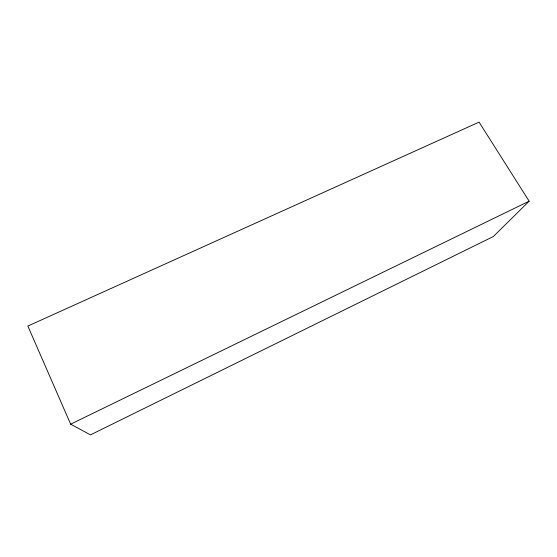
<?xml version="1.0" encoding="UTF-8"?>
<svg xmlns="http://www.w3.org/2000/svg" width="557" height="557" viewBox="0 0 557 557"><rect width="100%" height="100%" fill="white"/><g stroke="black" fill="none" stroke-linecap="round" stroke-linejoin="round"><path stroke-width="0.84" d="M529.15 201.174L493.411 236.488L90.457 434.878L70.648 424.169L27.85 326.061L479.069 122.122L529.15 201.174L70.648 424.169"/></g></svg>
